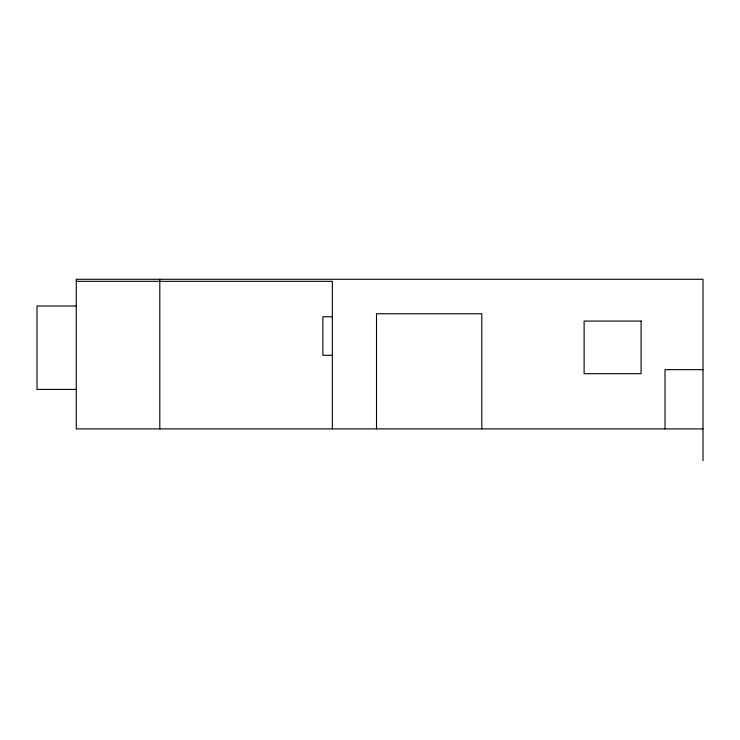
<?xml version="1.0" encoding="UTF-8"?>
<svg xmlns="http://www.w3.org/2000/svg" width="740" height="740" viewBox="0 0 740 740"><rect width="100%" height="100%" fill="white"/><g stroke="black" fill="none" stroke-linecap="round" stroke-linejoin="round"><path stroke-width="1.11" d="M76.266 281.329L332.353 281.329L332.353 428.904M76.266 306.018L37 306.018L37 389.425L76.266 389.425M332.353 316.794L322.853 316.794L322.853 355.293L332.353 355.293M703 369.649L665.02 369.649L665.02 428.904M703 428.904L76.266 428.904L76.266 279.276L703 279.276L703 460.724M481.796 428.904L481.796 313.76L376.503 313.76L376.503 428.904M159.812 279.276L159.812 428.904M641.09 321.077L584.119 321.077L584.119 373.691L641.09 373.691L641.09 321.077"/></g></svg>
